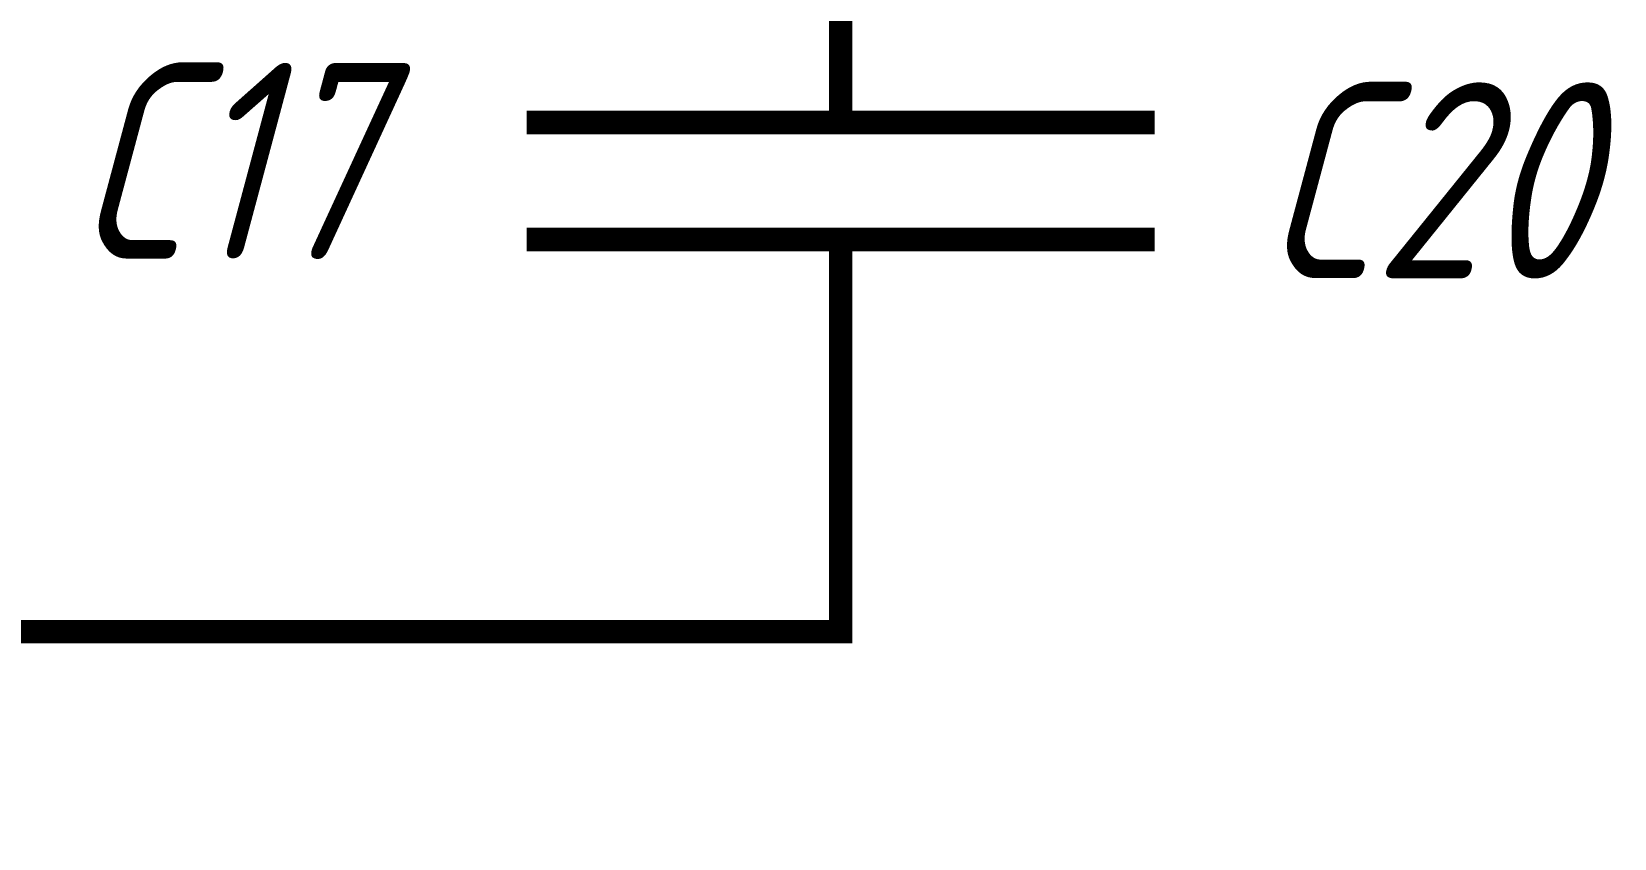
# Model space of a CAD drawing. Header units: millimetres. Extents: x 101 to 942, y 57 to 651.
# Drawn here: x 634.72 to 654.91, y 453.64 to 463.93 of the extents above; entities that cross this region are included whole.
import ezdxf

# ---------------------------------------------------------------- set-up
doc = ezdxf.new("R2010")
doc.units = ezdxf.units.MM
doc.header["$LTSCALE"] = 0.5
doc.layers.add('Sheet', color=255, linetype='Continuous')
doc.styles.add('GOST type A0', font='', dxfattribs={"oblique": 15, "height": 3.5})
doc.styles.get('GOST type A0').set_extended_font_data('GOST type A')

msp = doc.modelspace()

# ---------------------------------------------------------------- linework, layer by layer
at = {"layer": 'Sheet', "color": 7, "const_width": 0.3}
for points in [[(645.036, 462.77), (645.036, 465.286)], [(641.03, 462.77), (649.042, 462.77)], [(641.03, 461.279), (649.042, 461.279)], [(645.036, 461.279), (645.036, 458.793)], [(645.036, 458.793), (645.036, 456.277), (630.036, 456.277), (620.036, 456.277), (620.036, 453.792)]]:
    msp.add_lwpolyline(points, dxfattribs=at)

# ---------------------------------------------------------------- texts
at = {"layer": 'Sheet', "color": 7, "style": 'GOST type A0', "oblique": 15}
for s, p in [('C17', (635.222, 461.03)), ('C20', (650.378, 460.782))]:
    msp.add_text(s, height=2.5, dxfattribs=at).set_placement(p)

doc.saveas('drawing.dxf')
